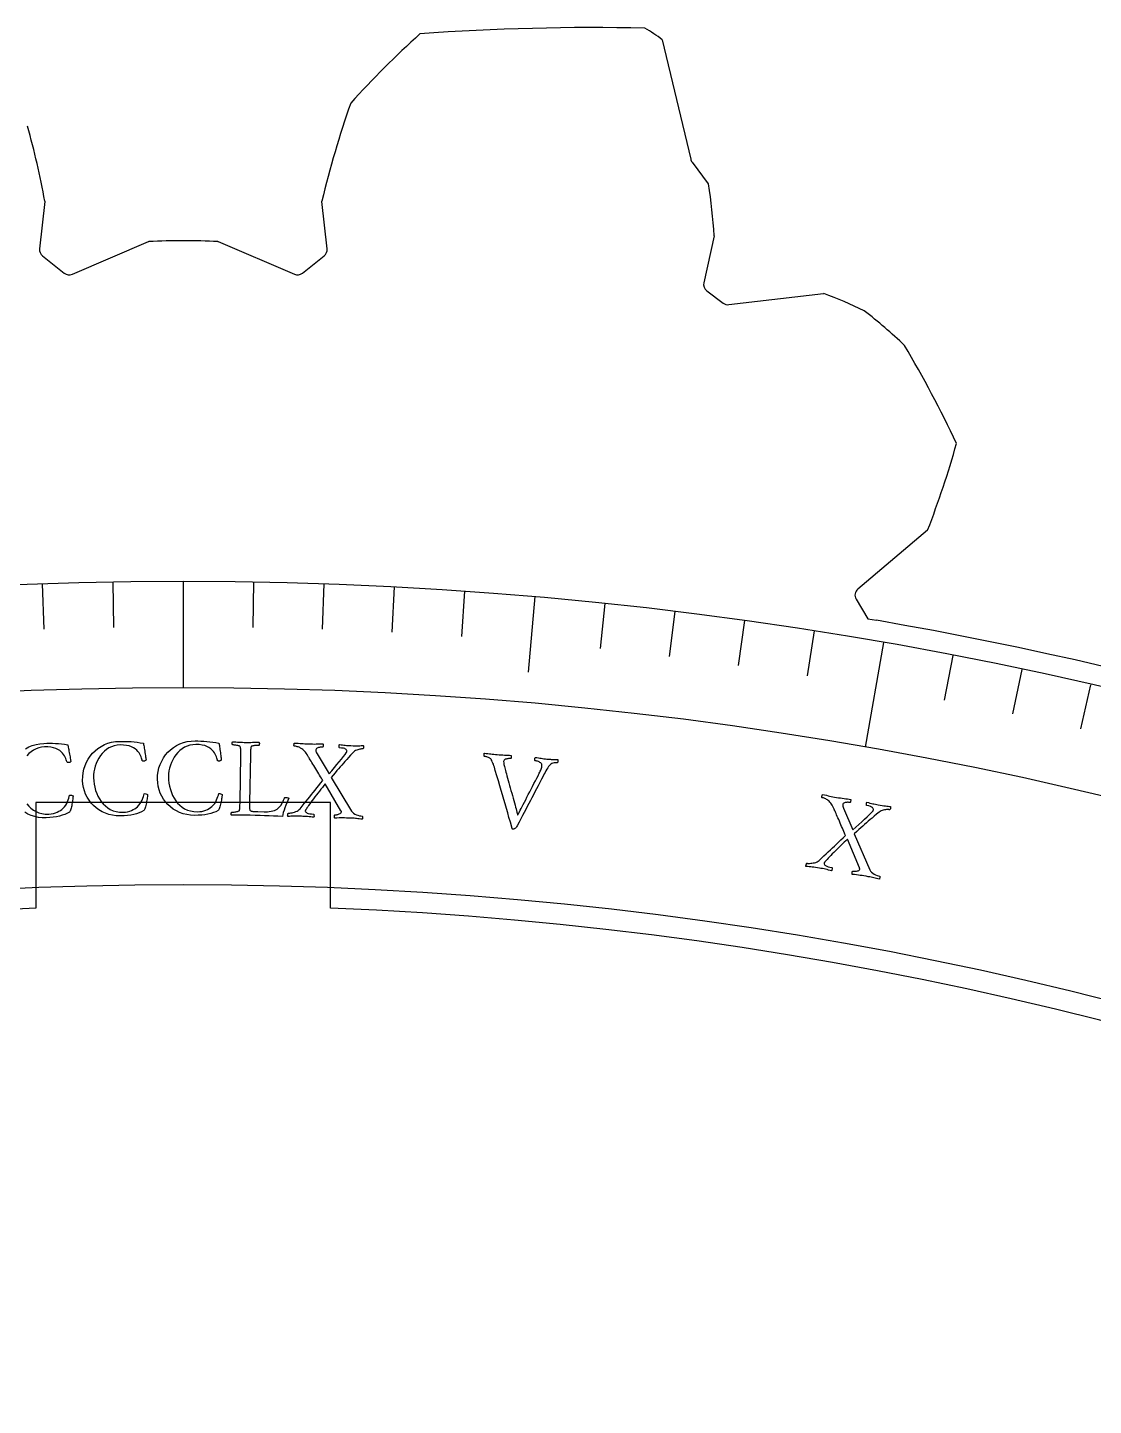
# Model space of a CAD drawing. Header units: millimetres. Extents: x -76 to 76, y -76 to 86.
# Drawn here: x -2.92 to 17.06, y 60.16 to 85.99 of the extents above; entities that cross this region are included whole.
import ezdxf

# ---------------------------------------------------------------- set-up
doc = ezdxf.new("R2010")
doc.units = ezdxf.units.MM
for name, color, linetype in [('CUT_INNER', 6, 'Continuous'), ('CUT_OUTER', 1, 'Continuous'), ('ENGRAVE', 7, 'Continuous'), ('ENGRAVE_FINE', 8, 'Continuous'), ('TEXT', 5, 'Continuous')]:
    doc.layers.add(name, color=color, linetype=linetype)

msp = doc.modelspace()

# ---------------------------------------------------------------- linework, layer by layer
at = {"layer": 'CUT_INNER'}
for points in [[(2.76, 71.464), (-2.76, 71.464), (-2.76, 69.4849)], [(2.76, 69.4849), (2.76, 71.464)]]:
    msp.add_lwpolyline(points, dxfattribs=at)
for centre, radius, start, end in [((0.0001, -0.0002), 69.5399, 92.274707, 357.539245), ((0.0006, 0.0002), 69.5394, 357.538874, 87.725814)]:
    msp.add_arc(centre, radius, start, end, dxfattribs=at)
at = {"layer": 'CUT_OUTER'}
for points in [[(8.98, 85.7651), (8.981, 85.7618), (9.5133, 83.5247)], [(9.5392, 83.4694), (9.8426, 83.0651), (9.8448, 83.0618)], [(-2.5911, 82.7374), (-2.5913, 82.7332), (-2.6897, 81.8467)], [(2.6988, 81.8467), (2.6004, 82.7337), (2.6001, 82.7374)], [(-2.0758, 81.3675), (-0.648, 81.9789), (-0.6444, 81.9802)], [(0.6536, 81.9802), (0.6571, 81.9789), (2.0849, 81.3675)], [(9.9527, 82.0891), (9.9521, 82.0851), (9.758, 81.21)], [(-2.6343, 81.713), (-2.2286, 81.3883)], [(2.2377, 81.3883), (2.6434, 81.713)], [(9.8145, 81.0575), (10.1216, 80.8271)], [(10.2292, 80.7981), (12.0041, 81.0072), (12.008, 81.0074)], [(13.9542, 76.5739), (13.9517, 76.5716), (12.6458, 75.4668)], [(12.614, 75.275), (12.8344, 74.9081), (12.9931, 74.8811)]]:
    msp.add_lwpolyline(points, dxfattribs=at)
for centre, radius, start, end in [((16.7476, 72.2669), 18.3483, 132.13332, 137.86786), ((7.681, 41.6024), 44.3899, 88.74201, 94.18903), ((6.7216, 82.7321), 3.7815, 53.32752, 59.23988), ((21.3715, 78.2186), 19.3075, 160.7764, 166.46489), ((-18.2811, 79.8573), 15.9521, 10.40142, 15.58568), ((9.6592, 83.5594), 0.15, 193.38472, 216.88601), ((0.8267, 81.5692), 9.1408, 3.26093, 9.39831), ((0.0046, 69.1956), 12.8011, 87.09393, 92.90607), ((-2.5406, 81.8301), 0.15, 173.66963, 231.33037), ((2.5497, 81.8301), 0.15, 308.66963, 6.33037), ((-2.1348, 81.5054), 0.15, 231.33037, 293.18123), ((2.144, 81.5054), 0.15, 246.81877, 308.66963), ((9.9045, 81.1775), 0.15, 167.49961, 233.11399), ((9.2968, 73.6381), 7.8522, 63.78939, 69.80108), ((10.2116, 80.947), 0.15, 233.11399, 276.71946), ((6.7605, 72.914), 9.8188, 46.48048, 52.30111), ((-5.5325, 68.7753), 22.1319, 25.19148, 30.57781), ((-1.7841, 82.7181), 16.8952, 338.67454, 344.47392), ((12.7426, 75.3523), 0.15, 130.22942, 210.98745), ((0.0015, 0.0052), 75.9946, 54.04621, 80.156711)]:
    msp.add_arc(centre, radius, start, end, dxfattribs=at)
at = {"layer": 'ENGRAVE'}
for points in [[(0, 75.6124), (0, 73.6227)], [(6.5901, 75.3247), (6.4662, 73.9089)], [(13.13, 74.4637), (12.7845, 72.5042)]]:
    msp.add_lwpolyline(points, dxfattribs=at)
for radius in [75.6124, 73.6227, 69.9276]:
    msp.add_circle((0, 0), radius, dxfattribs=at)
at = {"layer": 'ENGRAVE_FINE'}
for points in [[(-2.6388, 75.5663), (-2.6091, 74.7141)], [(-1.3196, 75.6009), (-1.3047, 74.7483)], [(1.3196, 75.6009), (1.3047, 74.7483)], [(2.6388, 75.5663), (2.6091, 74.7141)], [(3.9572, 75.5088), (3.9126, 74.6572)], [(5.2745, 75.4282), (5.215, 74.5776)], [(7.9036, 75.1982), (7.8145, 74.3501)], [(9.2148, 75.0488), (9.1109, 74.2024)], [(10.5232, 74.8765), (10.4045, 74.0321)], [(11.8284, 74.6815), (11.695, 73.8393)], [(14.4275, 74.2232), (14.2648, 73.3861)], [(15.7207, 73.9601), (15.5434, 73.126)], [(17.0091, 73.6745), (16.8173, 72.8436)]]:
    msp.add_lwpolyline(points, dxfattribs=at)
at = {"layer": 'TEXT'}
for points in [[(-1.1916, 72.6116), (-1.1393, 72.612), (-1.0857, 72.6112), (-1.0309, 72.6093), (-0.9749, 72.6064), (-0.9181, 72.6018), (-0.8609, 72.5951), (-0.8032, 72.5862), (-0.7451, 72.5751), (-0.7446, 72.5724), (-0.7431, 72.5642), (-0.7406, 72.5506), (-0.7372, 72.5316), (-0.7331, 72.5089), (-0.7289, 72.4844), (-0.7245, 72.458), (-0.72, 72.4297), (-0.7155, 72.4012), (-0.7111, 72.374), (-0.7069, 72.3482), (-0.7029, 72.3236), (-0.6994, 72.3022), (-0.6969, 72.2857), (-0.6953, 72.2741), (-0.6948, 72.2674), (-0.6948, 72.2631), (-0.6969, 72.2588), (-0.7011, 72.2545), (-0.7075, 72.2502), (-0.7151, 72.2464), (-0.723, 72.2437), (-0.7311, 72.242), (-0.7396, 72.2414), (-0.7468, 72.2417), (-0.7535, 72.2429), (-0.7597, 72.2448), (-0.7654, 72.2475), (-0.7684, 72.2608), (-0.7729, 72.2772), (-0.779, 72.2968), (-0.7865, 72.3196), (-0.7964, 72.3442), (-0.8096, 72.3693), (-0.826, 72.3949), (-0.8456, 72.4209), (-0.8693, 72.4462), (-0.8976, 72.4695), (-0.9306, 72.4906), (-0.9683, 72.5097), (-1.0115, 72.5254), (-1.0612, 72.5363), (-1.1173, 72.5425), (-1.1797, 72.5438), (-1.2364, 72.5396), (-1.2903, 72.5289), (-1.3414, 72.5117), (-1.3897, 72.488), (-1.4347, 72.4588), (-1.4763, 72.4252), (-1.5144, 72.387), (-1.5491, 72.3445), (-1.5799, 72.2985), (-1.6066, 72.2502), (-1.6291, 72.1996), (-1.6476, 72.1467), (-1.6618, 72.0926), (-1.6716, 72.0385), (-1.677, 71.9844), (-1.6779, 71.9302), (-1.6744, 71.8699), (-1.6669, 71.8103), (-1.6552, 71.7513), (-1.6394, 71.6929), (-1.6195, 71.6363), (-1.5954, 71.5826), (-1.5672, 71.5317), (-1.5349, 71.4837), (-1.4984, 71.4396), (-1.4578, 71.4003), (-1.4132, 71.3658), (-1.3644, 71.3362), (-1.3115, 71.3126), (-1.2544, 71.296), (-1.1931, 71.2865), (-1.1275, 71.284), (-1.0817, 71.2866), (-1.0396, 71.2928), (-1.001, 71.3027), (-0.9661, 71.3162), (-0.9343, 71.3321), (-0.9054, 71.3494), (-0.8792, 71.3679), (-0.8558, 71.3877), (-0.8276, 71.4165), (-0.8035, 71.4468), (-0.7837, 71.4786), (-0.7682, 71.512), (-0.7558, 71.5451), (-0.7455, 71.576), (-0.7373, 71.6048), (-0.7312, 71.6314), (-0.7135, 71.6321), (-0.6966, 71.6297), (-0.6805, 71.624), (-0.6651, 71.6151), (-0.6655, 71.6058), (-0.6668, 71.5927), (-0.669, 71.576), (-0.672, 71.5555), (-0.6757, 71.5327), (-0.6798, 71.5089), (-0.6843, 71.4842), (-0.6891, 71.4586), (-0.6943, 71.4333), (-0.6998, 71.4094), (-0.7055, 71.3869), (-0.7115, 71.3659), (-0.7176, 71.3475), (-0.7234, 71.3329), (-0.729, 71.3219), (-0.7343, 71.3147), (-0.7779, 71.2923), (-0.8243, 71.2728), (-0.8737, 71.2561), (-0.926, 71.2423), (-0.982, 71.2313), (-1.0425, 71.2232), (-1.1076, 71.2178), (-1.1771, 71.2152), (-1.2517, 71.2173), (-1.3232, 71.2262), (-1.3917, 71.2418), (-1.4572, 71.2642), (-1.5191, 71.2926), (-1.5767, 71.326), (-1.6302, 71.3645), (-1.6795, 71.4082), (-1.7241, 71.4561), (-1.7636, 71.5077), (-1.7979, 71.5628), (-1.827, 71.6214), (-1.8505, 71.683), (-1.8677, 71.7466), (-1.8789, 71.8125), (-1.8838, 71.8804), (-1.8824, 71.9527), (-1.8744, 72.0229), (-1.8598, 72.091), (-1.8385, 72.157), (-1.8113, 72.2202), (-1.7786, 72.2799), (-1.7406, 72.3362), (-1.6972, 72.389), (-1.6488, 72.4373), (-1.5958, 72.4803), (-1.5382, 72.5179), (-1.4759, 72.5501), (-1.4097, 72.576), (-1.3403, 72.595), (-1.2675, 72.6068), (-1.1916, 72.6116)], [(0.2263, 72.6211), (0.2786, 72.6204), (0.3321, 72.6185), (0.3868, 72.6156), (0.4428, 72.6116), (0.4995, 72.6059), (0.5566, 72.598), (0.6141, 72.588), (0.6719, 72.5758), (0.6724, 72.5731), (0.6737, 72.5649), (0.6759, 72.5513), (0.679, 72.5322), (0.6827, 72.5094), (0.6864, 72.4848), (0.6902, 72.4583), (0.6942, 72.43), (0.6982, 72.4014), (0.702, 72.3741), (0.7057, 72.3482), (0.7093, 72.3236), (0.7124, 72.3021), (0.7145, 72.2855), (0.7158, 72.2739), (0.7162, 72.2672), (0.7162, 72.2629), (0.714, 72.2587), (0.7097, 72.2545), (0.7032, 72.2503), (0.6955, 72.2466), (0.6876, 72.2441), (0.6794, 72.2425), (0.671, 72.2421), (0.6637, 72.2425), (0.6571, 72.2438), (0.6509, 72.2459), (0.6453, 72.2487), (0.6425, 72.262), (0.6383, 72.2785), (0.6327, 72.2982), (0.6256, 72.3211), (0.6161, 72.3459), (0.6034, 72.3713), (0.5876, 72.3972), (0.5684, 72.4236), (0.5453, 72.4494), (0.5175, 72.4732), (0.4849, 72.495), (0.4476, 72.5148), (0.4046, 72.5314), (0.3552, 72.5432), (0.2992, 72.5505), (0.2368, 72.553), (0.18, 72.5499), (0.1259, 72.5403), (0.0745, 72.5241), (0.0258, 72.5013), (-0.0198, 72.473), (-0.0621, 72.4402), (-0.1009, 72.4028), (-0.1363, 72.3609), (-0.168, 72.3155), (-0.1957, 72.2678), (-0.2192, 72.2176), (-0.2388, 72.1651), (-0.254, 72.1113), (-0.2649, 72.0574), (-0.2713, 72.0034), (-0.2733, 71.9492), (-0.271, 71.8889), (-0.2646, 71.8292), (-0.254, 71.77), (-0.2394, 71.7113), (-0.2206, 71.6543), (-0.1976, 71.6001), (-0.1704, 71.5487), (-0.139, 71.5001), (-0.1034, 71.4552), (-0.0636, 71.4151), (-0.0196, 71.3798), (0.0286, 71.3493), (0.081, 71.3246), (0.1378, 71.3069), (0.1989, 71.2962), (0.2644, 71.2925), (0.3103, 71.2941), (0.3525, 71.2995), (0.3913, 71.3086), (0.4264, 71.3214), (0.4585, 71.3368), (0.4878, 71.3535), (0.5143, 71.3715), (0.5381, 71.3908), (0.5669, 71.419), (0.5915, 71.4489), (0.6119, 71.4803), (0.6281, 71.5134), (0.6412, 71.5462), (0.6521, 71.5769), (0.6608, 71.6055), (0.6674, 71.6321), (0.6851, 71.6324), (0.702, 71.6296), (0.718, 71.6236), (0.7331, 71.6144), (0.7326, 71.6051), (0.7311, 71.5921), (0.7286, 71.5754), (0.7251, 71.555), (0.721, 71.5322), (0.7164, 71.5086), (0.7115, 71.484), (0.7061, 71.4584), (0.7004, 71.4332), (0.6945, 71.4094), (0.6883, 71.3871), (0.6819, 71.3662), (0.6755, 71.3479), (0.6694, 71.3334), (0.6636, 71.3225), (0.6581, 71.3154), (0.6142, 71.2939), (0.5673, 71.2753), (0.5177, 71.2596), (0.4651, 71.2468), (0.4089, 71.2369), (0.3482, 71.2299), (0.2831, 71.2258), (0.2135, 71.2246), (0.139, 71.2282), (0.0676, 71.2385), (-0.0005, 71.2554), (-0.0656, 71.2791), (-0.1269, 71.3086), (-0.1839, 71.3432), (-0.2366, 71.3828), (-0.2851, 71.4274), (-0.3287, 71.4762), (-0.3672, 71.5285), (-0.4004, 71.5842), (-0.4284, 71.6434), (-0.4506, 71.7054), (-0.4667, 71.7694), (-0.4765, 71.8354), (-0.4801, 71.9035), (-0.4773, 71.9757), (-0.4679, 72.0457), (-0.452, 72.1135), (-0.4294, 72.1791), (-0.4009, 72.2418), (-0.3671, 72.3009), (-0.328, 72.3564), (-0.2836, 72.4083), (-0.2343, 72.4557), (-0.1804, 72.4976), (-0.1221, 72.5341), (-0.0592, 72.5651), (0.0075, 72.5897), (0.0773, 72.6073), (0.1502, 72.6177), (0.2263, 72.6211)], [(1.2471, 71.467), (1.247, 71.4646), (1.247, 71.4617), (1.2469, 71.4582), (1.2468, 71.4542), (1.2466, 71.444), (1.2464, 71.4322), (1.2462, 71.419), (1.246, 71.4043), (1.2458, 71.3892), (1.246, 71.3748), (1.2464, 71.361), (1.2471, 71.3479), (1.2482, 71.3365), (1.2499, 71.3277), (1.2522, 71.3215), (1.255, 71.318), (1.2661, 71.3111), (1.2784, 71.3057), (1.2919, 71.3016), (1.3066, 71.299), (1.324, 71.2973), (1.3459, 71.2959), (1.3721, 71.2948), (1.4028, 71.294), (1.5191, 71.2916), (1.5495, 71.2919), (1.5813, 71.2938), (1.6147, 71.2973), (1.6495, 71.3026), (1.6834, 71.3097), (1.7137, 71.3189), (1.7405, 71.3301), (1.7638, 71.3434), (1.7829, 71.3581), (1.8014, 71.3754), (1.8193, 71.3954), (1.8367, 71.4181), (1.8533, 71.4443), (1.8692, 71.4747), (1.8842, 71.5094), (1.8984, 71.5483), (1.902, 71.5538), (1.9082, 71.5577), (1.9171, 71.5598), (1.9285, 71.5603), (1.946, 71.559), (1.9603, 71.5562), (1.9713, 71.552), (1.9791, 71.5462), (1.9627, 71.5034), (1.9457, 71.4594), (1.9279, 71.414), (1.9095, 71.3673), (1.8924, 71.3217), (1.8783, 71.2794), (1.8675, 71.2404), (1.8597, 71.2049), (1.7764, 71.2073), (1.6934, 71.2101), (1.6106, 71.2134), (1.5281, 71.217), (1.4431, 71.2207), (1.3527, 71.2238), (1.2571, 71.2263), (1.1562, 71.2283), (1.1212, 71.2287), (1.088, 71.2286), (1.0567, 71.2281), (1.0272, 71.2271), (0.9984, 71.2261), (0.9691, 71.2255), (0.9392, 71.2253), (0.9088, 71.2255), (0.9053, 71.2306), (0.9029, 71.2373), (0.9018, 71.2455), (0.9018, 71.2554), (0.9028, 71.2652), (0.9044, 71.2734), (0.9067, 71.28), (0.9096, 71.285), (0.9173, 71.2851), (0.9276, 71.2856), (0.9406, 71.2864), (0.9562, 71.2876), (0.9729, 71.2893), (0.9893, 71.2917), (1.0053, 71.2947), (1.0209, 71.2984), (1.0345, 71.3026), (1.0445, 71.3071), (1.051, 71.3119), (1.0539, 71.317), (1.0579, 71.3307), (1.061, 71.3462), (1.0632, 71.3635), (1.0644, 71.3828), (1.0652, 71.4034), (1.0659, 71.4248), (1.0664, 71.4469), (1.0668, 71.4699), (1.08, 72.3562), (1.0803, 72.3792), (1.0804, 72.4016), (1.0804, 72.4233), (1.0803, 72.4444), (1.0796, 72.4641), (1.0779, 72.4819), (1.0752, 72.4977), (1.0716, 72.5115), (1.0688, 72.5175), (1.0623, 72.5228), (1.0522, 72.5273), (1.0385, 72.5311), (1.0227, 72.5343), (1.0066, 72.5371), (0.99, 72.5395), (0.973, 72.5416), (0.9571, 72.5432), (0.944, 72.5443), (0.9335, 72.5451), (0.9257, 72.5454), (0.9228, 72.5505), (0.9207, 72.5571), (0.9193, 72.5654), (0.9185, 72.5752), (0.9187, 72.5851), (0.9201, 72.5933), (0.9227, 72.5999), (0.9264, 72.6049), (0.9586, 72.6033), (0.9905, 72.6016), (1.0221, 72.5998), (1.0535, 72.5978), (1.0845, 72.596), (1.1154, 72.5945), (1.1459, 72.5934), (1.1762, 72.5928), (1.2072, 72.5925), (1.2379, 72.5925), (1.2681, 72.593), (1.298, 72.5939), (1.3279, 72.5949), (1.3586, 72.5957), (1.3899, 72.5964), (1.4219, 72.5969), (1.4255, 72.5917), (1.4279, 72.5851), (1.429, 72.5768), (1.4289, 72.567), (1.4278, 72.5572), (1.4261, 72.549), (1.4237, 72.5424), (1.4208, 72.5374), (1.4129, 72.5373), (1.4024, 72.5369), (1.3892, 72.5362), (1.3733, 72.5351), (1.3564, 72.5336), (1.3399, 72.5317), (1.324, 72.5294), (1.3086, 72.5267), (1.2951, 72.5234), (1.2848, 72.5192), (1.2777, 72.5141), (1.2738, 72.5082), (1.2707, 72.4968), (1.2683, 72.4839), (1.2665, 72.4693), (1.2653, 72.4531), (1.2646, 72.4357), (1.2639, 72.4175), (1.2634, 72.3985), (1.263, 72.3787), (1.2629, 72.3755), (1.2628, 72.3723), (1.2628, 72.3692), (1.2627, 72.366), (1.2627, 72.3628), (1.2626, 72.3596), (1.2626, 72.3564), (1.2625, 72.3532)], [(2.3521, 72.5642), (2.39, 72.5631), (2.4264, 72.5625), (2.4612, 72.5624), (2.4943, 72.5626), (2.5265, 72.563), (2.5585, 72.5633), (2.5901, 72.5635), (2.6215, 72.5635), (2.6232, 72.5581), (2.6243, 72.5506), (2.6248, 72.541), (2.6246, 72.5293), (2.6237, 72.5182), (2.6218, 72.5103), (2.6189, 72.5056), (2.6151, 72.5041), (2.6066, 72.5041), (2.5962, 72.5035), (2.5839, 72.5023), (2.5697, 72.5004), (2.5548, 72.4978), (2.5404, 72.494), (2.5265, 72.4892), (2.5131, 72.4833), (2.5016, 72.4759), (2.4932, 72.4667), (2.4879, 72.4556), (2.4859, 72.4427), (2.4871, 72.4301), (2.4914, 72.4154), (2.4989, 72.3988), (2.5095, 72.3803), (2.7382, 72.0019), (2.787, 72.0618), (2.8348, 72.1199), (2.8815, 72.1761), (2.9272, 72.2305), (2.9692, 72.2811), (3.0052, 72.3257), (3.035, 72.3645), (3.0587, 72.3974), (3.0619, 72.4026), (3.0643, 72.4078), (3.0661, 72.4131), (3.0672, 72.4183), (3.0678, 72.4231), (3.0683, 72.4268), (3.0686, 72.4294), (3.0688, 72.431), (3.0675, 72.4388), (3.063, 72.4472), (3.0553, 72.4563), (3.0444, 72.4661), (3.028, 72.4752), (3.0036, 72.4822), (2.9714, 72.4871), (2.9312, 72.4899), (2.9284, 72.4925), (2.9264, 72.4978), (2.9252, 72.5059), (2.9248, 72.5168), (2.925, 72.5281), (2.9259, 72.5377), (2.9273, 72.5456), (2.9294, 72.5517), (2.9597, 72.5484), (2.9882, 72.5453), (3.0149, 72.5424), (3.04, 72.5397), (3.0647, 72.5372), (3.0907, 72.5351), (3.1179, 72.5334), (3.1464, 72.532), (3.1857, 72.5305), (3.2217, 72.5297), (3.2546, 72.5296), (3.2843, 72.5301), (3.3112, 72.5309), (3.3356, 72.5315), (3.3576, 72.5319), (3.3771, 72.5322), (3.3788, 72.5271), (3.3801, 72.5204), (3.3808, 72.5121), (3.3811, 72.5022), (3.3805, 72.4923), (3.3784, 72.4837), (3.3749, 72.4766), (3.37, 72.4708), (3.3641, 72.4708), (3.3551, 72.4702), (3.343, 72.4691), (3.3278, 72.4675), (3.3106, 72.4648), (3.2925, 72.4606), (3.2735, 72.4548), (3.2536, 72.4474), (3.2338, 72.4381), (3.2147, 72.4266), (3.1966, 72.4127), (3.1792, 72.3965), (3.1388, 72.352), (3.101, 72.3105), (3.066, 72.2721), (3.0337, 72.2368), (3.003, 72.2028), (2.9727, 72.1686), (2.9428, 72.1341), (2.9133, 72.0992), (2.8828, 72.0626), (2.8497, 72.0225), (2.8142, 71.9791), (2.7761, 71.9323), (3.1588, 71.3038), (3.1747, 71.2823), (3.1946, 71.2639), (3.2187, 71.2484), (3.2469, 71.236), (3.2765, 71.2263), (3.3049, 71.219), (3.332, 71.2141), (3.358, 71.2117), (3.3605, 71.2064), (3.3619, 71.1993), (3.3624, 71.1903), (3.3618, 71.1796), (3.3607, 71.1691), (3.3596, 71.1611), (3.3585, 71.1554), (3.3573, 71.1521), (3.3278, 71.1556), (3.3005, 71.1588), (3.2752, 71.1618), (3.2521, 71.1645), (3.2288, 71.1669), (3.2031, 71.1691), (3.175, 71.171), (3.1445, 71.1725), (3.1026, 71.1741), (3.0634, 71.1752), (3.027, 71.1758), (2.9934, 71.1758), (2.9597, 71.1756), (2.9233, 71.1753), (2.8841, 71.175), (2.8421, 71.1746), (2.8386, 71.18), (2.8362, 71.1876), (2.835, 71.1972), (2.835, 71.2089), (2.836, 71.22), (2.8379, 71.2279), (2.8407, 71.2326), (2.8444, 71.2341), (2.8518, 71.2342), (2.8612, 71.235), (2.8725, 71.2365), (2.8859, 71.2388), (2.9001, 71.2419), (2.914, 71.2459), (2.9275, 71.2508), (2.9407, 71.2567), (2.9521, 71.2635), (2.9603, 71.2711), (2.9654, 71.2795), (2.9674, 71.2886), (2.9673, 71.2909), (2.9668, 71.2937), (2.966, 71.2968), (2.9647, 71.3004), (2.9632, 71.304), (2.9616, 71.3072), (2.9597, 71.31), (2.9578, 71.3124), (2.6606, 71.8133), (2.6355, 71.7825), (2.6095, 71.7501), (2.5825, 71.7159), (2.5545, 71.68), (2.5262, 71.6434), (2.4984, 71.6073), (2.4711, 71.5715), (2.4441, 71.536), (2.4184, 71.5018), (2.3946, 71.4697), (2.3728, 71.4395), (2.3529, 71.4115), (2.3355, 71.3865), (2.3212, 71.3657), (2.3099, 71.3491), (2.3017, 71.3366), (2.3004, 71.3342), (2.2989, 71.3314), (2.2971, 71.328), (2.2949, 71.3241), (2.293, 71.3197), (2.2915, 71.3151), (2.2905, 71.3102), (2.2901, 71.3051), (2.292, 71.2956), (2.2985, 71.2865), (2.3095, 71.2775), (2.3249, 71.2689), (2.3458, 71.2612), (2.3732, 71.2553), (2.4069, 71.2512), (2.447, 71.2488), (2.4497, 71.2435), (2.4516, 71.2364), (2.4528, 71.2275), (2.4533, 71.2167), (2.4532, 71.2062), (2.4524, 71.1981), (2.4511, 71.1925), (2.4492, 71.1892), (2.4206, 71.1922), (2.3918, 71.1951), (2.3627, 71.1979), (2.3333, 71.2005), (2.3039, 71.2029), (2.2747, 71.2048), (2.2458, 71.2063), (2.2172, 71.2074), (2.1785, 71.2084), (2.1427, 71.2089), (2.1098, 71.2089), (2.0797, 71.2084), (2.0509, 71.2076), (2.0215, 71.2066), (1.9916, 71.2055), (1.9612, 71.2043), (1.9597, 71.2104), (1.9592, 71.2179), (1.9596, 71.2269), (1.961, 71.2373), (1.9628, 71.2473), (1.9644, 71.255), (1.9659, 71.2605), (1.9671, 71.2637), (1.9735, 71.264), (1.9843, 71.2651), (1.9995, 71.267), (2.0191, 71.2697), (2.0413, 71.2736), (2.0643, 71.279), (2.0882, 71.286), (2.113, 71.2946), (2.1368, 71.305), (2.1578, 71.3174), (2.1762, 71.332), (2.1919, 71.3486), (2.2317, 71.3973), (2.2696, 71.444), (2.3057, 71.4885), (2.3399, 71.531), (2.373, 71.5725), (2.4061, 71.6142), (2.4391, 71.6559), (2.472, 71.6978), (2.5057, 71.7405), (2.5409, 71.785), (2.5777, 71.831), (2.616, 71.8788), (2.6042, 71.8995), (2.5906, 71.9225), (2.5754, 71.9478), (2.5586, 71.9755), (2.5408, 72.0046), (2.5227, 72.0344), (2.5044, 72.0649), (2.4858, 72.0961), (2.4673, 72.127), (2.4493, 72.1569), (2.4318, 72.1857), (2.4147, 72.2133), (2.3987, 72.2393), (2.3842, 72.2627), (2.3712, 72.2838), (2.3597, 72.3024), (2.3503, 72.3175), (2.3436, 72.3284), (2.3396, 72.3349), (2.3383, 72.3371), (2.3222, 72.3638), (2.3063, 72.3875), (2.2908, 72.4084), (2.2756, 72.4263), (2.2597, 72.4423), (2.2424, 72.4576), (2.2235, 72.4721), (2.2032, 72.4859), (2.1889, 72.4943), (2.1737, 72.5014), (2.1576, 72.5074), (2.1404, 72.5123), (2.1238, 72.516), (2.1091, 72.5188), (2.0964, 72.5205), (2.0858, 72.5213), (2.0821, 72.523), (2.0795, 72.5278), (2.0781, 72.5359), (2.0779, 72.547), (2.0788, 72.5587), (2.0807, 72.5682), (2.0836, 72.5756), (2.0875, 72.5808), (2.1248, 72.5786), (2.1593, 72.5763), (2.1909, 72.5739), (2.2198, 72.5715), (2.2486, 72.5693), (2.2803, 72.5673), (2.3148, 72.5656), (2.3521, 72.5642)], [(5.8887, 72.3631), (5.9228, 72.3605), (5.9564, 72.3583), (5.9895, 72.3566), (6.0221, 72.3553), (6.0543, 72.3541), (6.0862, 72.3529), (6.1178, 72.3515), (6.1492, 72.3499), (6.1506, 72.3446), (6.1511, 72.3373), (6.1508, 72.328), (6.1496, 72.3168), (6.1478, 72.3061), (6.1456, 72.2983), (6.143, 72.2932), (6.1399, 72.291), (6.1342, 72.2912), (6.1256, 72.2909), (6.1141, 72.2902), (6.0997, 72.2891), (6.0841, 72.2872), (6.0688, 72.2842), (6.0538, 72.2801), (6.0392, 72.275), (6.0263, 72.2681), (6.0168, 72.259), (6.0106, 72.2476), (6.0077, 72.2339), (6.0083, 72.2122), (6.013, 72.1812), (6.0217, 72.1407), (6.0345, 72.0908), (6.0417, 72.0648), (6.05, 72.0349), (6.0595, 72.001), (6.0701, 71.9631), (6.0815, 71.9222), (6.0934, 71.8792), (6.1057, 71.8343), (6.1185, 71.7872), (6.1317, 71.7392), (6.1449, 71.6911), (6.1583, 71.643), (6.1717, 71.595), (6.1849, 71.5478), (6.1974, 71.5026), (6.2093, 71.4593), (6.2205, 71.4179), (6.2309, 71.3793), (6.2402, 71.3444), (6.2486, 71.3132), (6.2559, 71.2857), (6.2619, 71.263), (6.2665, 71.2461), (6.2696, 71.2351), (6.2712, 71.23), (6.2752, 71.2369), (6.282, 71.2496), (6.2917, 71.268), (6.3044, 71.2921), (6.3194, 71.321), (6.3362, 71.3536), (6.3549, 71.3899), (6.3753, 71.4299), (6.3973, 71.4728), (6.4204, 71.5179), (6.4446, 71.5651), (6.47, 71.6145), (6.4961, 71.6652), (6.5224, 71.7162), (6.5488, 71.7676), (6.5755, 71.8194), (6.6019, 71.8706), (6.6275, 71.9203), (6.6524, 71.9684), (6.6764, 72.015), (6.6853, 72.0326), (6.6937, 72.0508), (6.7017, 72.0695), (6.7091, 72.0888), (6.7156, 72.1077), (6.7206, 72.1251), (6.7241, 72.1411), (6.7262, 72.1556), (6.7258, 72.1716), (6.7217, 72.1859), (6.7137, 72.1983), (6.702, 72.209), (6.688, 72.2182), (6.6733, 72.2261), (6.658, 72.2327), (6.642, 72.2381), (6.6269, 72.2423), (6.6143, 72.2454), (6.6041, 72.2475), (6.5965, 72.2486), (6.593, 72.2524), (6.5909, 72.2585), (6.59, 72.267), (6.5905, 72.278), (6.592, 72.2891), (6.5945, 72.2982), (6.5978, 72.3051), (6.6021, 72.31), (6.6305, 72.3063), (6.6582, 72.3025), (6.685, 72.2986), (6.711, 72.2947), (6.737, 72.2908), (6.7639, 72.2873), (6.7916, 72.2841), (6.8201, 72.2812), (6.8435, 72.2791), (6.8643, 72.2773), (6.8827, 72.2759), (6.8985, 72.2749), (6.9129, 72.2741), (6.9273, 72.2735), (6.9415, 72.273), (6.9556, 72.2726), (6.9705, 72.2722), (6.9869, 72.2717), (7.005, 72.271), (7.0246, 72.2702), (7.0259, 72.2647), (7.0261, 72.2572), (7.0253, 72.2477), (7.0235, 72.2361), (7.0212, 72.2252), (7.019, 72.2174), (7.0168, 72.2128), (7.0146, 72.2114), (7.006, 72.2115), (6.9932, 72.2108), (6.9761, 72.2091), (6.9546, 72.2065), (6.9321, 72.202), (6.9116, 72.1946), (6.8931, 72.1844), (6.8767, 72.1713), (6.8651, 72.159), (6.8514, 72.1414), (6.8358, 72.1185), (6.8183, 72.0903), (6.8002, 72.0598), (6.7832, 72.0299), (6.7671, 72.0005), (6.7521, 71.9717), (6.7174, 71.9049), (6.6842, 71.8409), (6.6525, 71.7796), (6.6223, 71.7212), (6.5931, 71.6646), (6.5643, 71.6091), (6.5359, 71.5546), (6.5079, 71.5012), (6.4798, 71.4477), (6.4513, 71.3932), (6.4224, 71.3376), (6.393, 71.281), (6.3624, 71.2224), (6.33, 71.1608), (6.2958, 71.096), (6.2598, 71.0283), (6.2496, 71.0105), (6.2392, 70.9959), (6.2287, 70.9846), (6.2181, 70.9765), (6.2075, 70.9709), (6.1969, 70.9671), (6.1863, 70.9652), (6.1758, 70.9652), (6.1728, 70.9663), (6.1703, 70.9692), (6.1681, 70.9737), (6.1664, 70.9799), (6.1649, 70.9865), (6.1633, 70.9922), (6.1615, 70.9969), (6.1598, 71.0007), (6.1334, 71.0943), (6.1079, 71.1847), (6.0832, 71.2719), (6.0594, 71.356), (6.0359, 71.4389), (6.0121, 71.5224), (5.988, 71.6066), (5.9636, 71.6915), (5.9383, 71.7789), (5.9112, 71.8707), (5.8823, 71.9669), (5.8517, 72.0675), (5.8425, 72.0984), (5.8332, 72.1277), (5.8239, 72.1553), (5.8146, 72.1814), (5.805, 72.2062), (5.7946, 72.2299), (5.7834, 72.2527), (5.7714, 72.2744), (5.7656, 72.283), (5.7576, 72.291), (5.7474, 72.2983), (5.735, 72.3051), (5.7215, 72.3111), (5.7081, 72.3163), (5.6947, 72.3206), (5.6815, 72.3242), (5.6691, 72.3271), (5.6584, 72.3292), (5.6494, 72.3307), (5.6421, 72.3316), (5.6413, 72.3334), (5.641, 72.3388), (5.6413, 72.3478), (5.6422, 72.3603), (5.6433, 72.373), (5.6444, 72.3823), (5.6456, 72.3883), (5.6467, 72.3909), (5.6816, 72.387), (5.7134, 72.3833), (5.7421, 72.3796), (5.7676, 72.376), (5.7932, 72.3726), (5.8219, 72.3693), (5.8538, 72.3661), (5.8887, 72.3631)], [(12.2464, 71.562), (12.2839, 71.5558), (12.3198, 71.5502), (12.3542, 71.5453), (12.3871, 71.541), (12.4191, 71.537), (12.4507, 71.5329), (12.4821, 71.5287), (12.5132, 71.5244), (12.5142, 71.5189), (12.5142, 71.5113), (12.5134, 71.5018), (12.5116, 71.4902), (12.5092, 71.4793), (12.5062, 71.4717), (12.5027, 71.4675), (12.4987, 71.4666), (12.4903, 71.4677), (12.48, 71.4685), (12.4676, 71.469), (12.4533, 71.4691), (12.4382, 71.4685), (12.4234, 71.4668), (12.409, 71.4639), (12.3949, 71.4598), (12.3824, 71.4541), (12.3729, 71.4461), (12.3662, 71.4359), (12.3624, 71.4234), (12.3618, 71.4107), (12.3641, 71.3956), (12.3693, 71.3781), (12.3773, 71.3583), (12.552, 70.9522), (12.6086, 71.0049), (12.6639, 71.0559), (12.7179, 71.1052), (12.7705, 71.1529), (12.8191, 71.1972), (12.8608, 71.2365), (12.8957, 71.2709), (12.9237, 71.3002), (12.9275, 71.3049), (12.9306, 71.3098), (12.9331, 71.3147), (12.9349, 71.3198), (12.9362, 71.3244), (12.9372, 71.328), (12.9378, 71.3306), (12.9382, 71.3321), (12.938, 71.34), (12.9347, 71.349), (12.9283, 71.359), (12.9189, 71.3702), (12.9038, 71.3814), (12.8806, 71.3917), (12.8494, 71.401), (12.81, 71.4093), (12.8076, 71.4122), (12.8063, 71.4178), (12.8062, 71.4259), (12.8072, 71.4368), (12.8091, 71.448), (12.8112, 71.4574), (12.8137, 71.4649), (12.8166, 71.4707), (12.8461, 71.4633), (12.874, 71.4563), (12.9001, 71.4498), (12.9245, 71.4437), (12.9487, 71.4379), (12.9741, 71.4323), (13.0009, 71.4268), (13.0288, 71.4215), (13.0676, 71.4147), (13.1032, 71.409), (13.1358, 71.4044), (13.1652, 71.4008), (13.1919, 71.3979), (13.2162, 71.3952), (13.2381, 71.3926), (13.2575, 71.3902), (13.2585, 71.3849), (13.2588, 71.3781), (13.2584, 71.3698), (13.2573, 71.36), (13.2553, 71.3502), (13.2521, 71.3421), (13.2477, 71.3355), (13.242, 71.3304), (13.2362, 71.3312), (13.2272, 71.3318), (13.2151, 71.3324), (13.1998, 71.3328), (13.1823, 71.3326), (13.1638, 71.3308), (13.1442, 71.3277), (13.1235, 71.3231), (13.1026, 71.3167), (13.0822, 71.3078), (13.0623, 71.2965), (13.0429, 71.2828), (12.9967, 71.2443), (12.9537, 71.2084), (12.9137, 71.1751), (12.8769, 71.1445), (12.8418, 71.1151), (12.8071, 71.0853), (12.7728, 71.0552), (12.7388, 71.0247), (12.7036, 70.9925), (12.6654, 70.9574), (12.6242, 70.9193), (12.5801, 70.8781), (12.8733, 70.2032), (12.8861, 70.1798), (12.9034, 70.1588), (12.9251, 70.1402), (12.9513, 70.124), (12.9793, 70.1103), (13.0064, 70.0992), (13.0327, 70.0907), (13.0581, 70.0847), (13.0598, 70.0791), (13.0603, 70.0719), (13.0595, 70.063), (13.0574, 70.0524), (13.0549, 70.0422), (13.0527, 70.0344), (13.0508, 70.0289), (13.0493, 70.0258), (13.0205, 70.0333), (12.9939, 70.0402), (12.9693, 70.0466), (12.9467, 70.0524), (12.924, 70.058), (12.8988, 70.0637), (12.8712, 70.0694), (12.8412, 70.0751), (12.7999, 70.0824), (12.7613, 70.0889), (12.7253, 70.0944), (12.692, 70.099), (12.6586, 70.1034), (12.6225, 70.1081), (12.5836, 70.1131), (12.5419, 70.1185), (12.5392, 70.1244), (12.5379, 70.1321), (12.538, 70.1418), (12.5396, 70.1534), (12.5421, 70.1643), (12.545, 70.1719), (12.5485, 70.1761), (12.5524, 70.1771), (12.5597, 70.1762), (12.5691, 70.1757), (12.5806, 70.1757), (12.5941, 70.1761), (12.6086, 70.1772), (12.6229, 70.1793), (12.637, 70.1823), (12.6508, 70.1864), (12.663, 70.1915), (12.6722, 70.1979), (12.6784, 70.2055), (12.6816, 70.2143), (12.6819, 70.2166), (12.6818, 70.2194), (12.6813, 70.2227), (12.6806, 70.2264), (12.6796, 70.2301), (12.6784, 70.2335), (12.677, 70.2365), (12.6754, 70.2392), (12.4494, 70.776), (12.4204, 70.749), (12.3901, 70.7203), (12.3587, 70.6902), (12.3261, 70.6584), (12.2931, 70.6261), (12.2606, 70.5941), (12.2286, 70.5623), (12.1971, 70.5309), (12.1669, 70.5005), (12.139, 70.4719), (12.1133, 70.4451), (12.0897, 70.42), (12.0691, 70.3977), (12.052, 70.379), (12.0386, 70.3641), (12.0288, 70.3528), (12.0272, 70.3506), (12.0253, 70.348), (12.023, 70.3449), (12.0203, 70.3413), (12.0178, 70.3373), (12.0157, 70.3329), (12.0141, 70.3282), (12.013, 70.3232), (12.0136, 70.3136), (12.0187, 70.3036), (12.0284, 70.2932), (12.0425, 70.2825), (12.0622, 70.2721), (12.0884, 70.2625), (12.1213, 70.2538), (12.1607, 70.246), (12.1626, 70.2404), (12.1636, 70.2331), (12.1636, 70.2241), (12.1626, 70.2133), (12.161, 70.2029), (12.1591, 70.195), (12.1571, 70.1896), (12.1547, 70.1866), (12.1268, 70.1935), (12.0987, 70.2004), (12.0702, 70.2071), (12.0414, 70.2137), (12.0126, 70.22), (11.984, 70.2259), (11.9556, 70.2314), (11.9274, 70.2364), (11.8892, 70.2427), (11.8538, 70.2481), (11.8211, 70.2525), (11.7913, 70.2561), (11.7627, 70.2593), (11.7334, 70.2623), (11.7037, 70.2653), (11.6734, 70.2683), (11.6727, 70.2745), (11.6732, 70.282), (11.6749, 70.2909), (11.6777, 70.301), (11.6809, 70.3106), (11.6835, 70.318), (11.6856, 70.3233), (11.6873, 70.3263), (11.6937, 70.3257), (11.7046, 70.3253), (11.7199, 70.3251), (11.7396, 70.3251), (11.7622, 70.3259), (11.7857, 70.3282), (11.8104, 70.3319), (11.836, 70.337), (11.861, 70.344), (11.8836, 70.3535), (11.9038, 70.3654), (11.9216, 70.3797), (11.9677, 70.4225), (12.0116, 70.4635), (12.0535, 70.5028), (12.0931, 70.5402), (12.1317, 70.5768), (12.1701, 70.6135), (12.2085, 70.6503), (12.2468, 70.6873), (12.286, 70.7251), (12.327, 70.7643), (12.3697, 70.8049), (12.4142, 70.8469), (12.4053, 70.8691), (12.395, 70.8937), (12.3835, 70.9209), (12.3705, 70.9506), (12.3569, 70.9819), (12.343, 71.0139), (12.329, 71.0466), (12.3149, 71.08), (12.3008, 71.1132), (12.287, 71.1452), (12.2736, 71.1761), (12.2605, 71.2059), (12.2482, 71.2337), (12.237, 71.259), (12.227, 71.2816), (12.2182, 71.3016), (12.211, 71.3179), (12.2058, 71.3296), (12.2027, 71.3366), (12.2017, 71.3389), (12.1894, 71.3676), (12.1769, 71.3933), (12.1644, 71.416), (12.1518, 71.4358), (12.1383, 71.4539), (12.1232, 71.4714), (12.1065, 71.4884), (12.0882, 71.5048), (12.0753, 71.515), (12.0612, 71.5242), (12.046, 71.5323), (12.0296, 71.5395), (12.0137, 71.5455), (11.9995, 71.5502), (11.9872, 71.5537), (11.9767, 71.5559), (11.9733, 71.5581), (11.9714, 71.5632), (11.9711, 71.5714), (11.9725, 71.5825), (11.9749, 71.5939), (11.9781, 71.6031), (11.982, 71.61), (11.9866, 71.6146), (12.0232, 71.6073), (12.0571, 71.6003), (12.0881, 71.5937), (12.1163, 71.5874), (12.1446, 71.5812), (12.1757, 71.5749), (12.2096, 71.5685), (12.2464, 71.562)]]:
    msp.add_lwpolyline(points, close=True, dxfattribs=at)
for points in [[(-2.9537, 72.474), (-2.8921, 72.5074), (-2.8264, 72.5347), (-2.7573, 72.555), (-2.6848, 72.5683), (-2.609, 72.5745), (-2.609, 72.5745), (-2.5567, 72.5759), (-2.5031, 72.5761), (-2.4483, 72.5754), (-2.3923, 72.5735), (-2.3354, 72.57), (-2.278, 72.5644), (-2.2202, 72.5566), (-2.1619, 72.5467), (-2.1614, 72.544), (-2.1597, 72.5359), (-2.1569, 72.5223), (-2.1531, 72.5034), (-2.1486, 72.4808), (-2.1439, 72.4563), (-2.139, 72.43), (-2.1339, 72.4019), (-2.1289, 72.3734), (-2.124, 72.3463), (-2.1193, 72.3206), (-2.1147, 72.2961), (-2.1108, 72.2748), (-2.108, 72.2583), (-2.1062, 72.2467), (-2.1056, 72.24), (-2.1054, 72.2358), (-2.1075, 72.2315), (-2.1116, 72.2271), (-2.1179, 72.2227), (-2.1255, 72.2187), (-2.1333, 72.2158), (-2.1414, 72.214), (-2.1498, 72.2132), (-2.1571, 72.2134), (-2.1638, 72.2144), (-2.17, 72.2162), (-2.1757, 72.2188), (-2.179, 72.232), (-2.1839, 72.2483), (-2.1903, 72.2678), (-2.1983, 72.2904), (-2.2087, 72.3148), (-2.2223, 72.3397), (-2.2392, 72.3649), (-2.2594, 72.3906), (-2.2835, 72.4154), (-2.3122, 72.4381), (-2.3456, 72.4587), (-2.3837, 72.477), (-2.4273, 72.4919), (-2.4771, 72.5018), (-2.5333, 72.5068), (-2.5958, 72.507), (-2.6524, 72.5016), (-2.7061, 72.4899), (-2.7568, 72.4717), (-2.8046, 72.4471), (-2.8491, 72.417), (-2.89, 72.3825), (-2.9274, 72.3437)], [(-2.9302, 71.4401), (-2.8929, 71.3967), (-2.8515, 71.3582), (-2.8062, 71.3247), (-2.7569, 71.296), (-2.7035, 71.2734), (-2.6461, 71.2579), (-2.5846, 71.2496), (-2.519, 71.2484), (-2.4733, 71.2519), (-2.4312, 71.2589), (-2.3929, 71.2695), (-2.3582, 71.2837), (-2.3268, 71.3003), (-2.2982, 71.3181), (-2.2724, 71.3371), (-2.2494, 71.3574), (-2.2217, 71.3867), (-2.1983, 71.4175), (-2.1791, 71.4497), (-2.1642, 71.4834), (-2.1525, 71.5167), (-2.1428, 71.5478), (-2.1351, 71.5768), (-2.1295, 71.6035), (-2.1119, 71.6046), (-2.095, 71.6024), (-2.0787, 71.597), (-2.0632, 71.5884), (-2.0634, 71.5791), (-2.0644, 71.5661), (-2.0662, 71.5493), (-2.0689, 71.5287), (-2.0722, 71.5058), (-2.0758, 71.482), (-2.0798, 71.4572), (-2.0841, 71.4315), (-2.0888, 71.4061), (-2.0938, 71.3821), (-2.0991, 71.3595), (-2.1047, 71.3384), (-2.1104, 71.3199), (-2.1159, 71.3051), (-2.1213, 71.2941), (-2.1265, 71.2867), (-2.1696, 71.2635), (-2.2156, 71.2431), (-2.2647, 71.2255), (-2.3167, 71.2106), (-2.3725, 71.1986), (-2.4328, 71.1892), (-2.4978, 71.1826), (-2.5673, 71.1787), (-2.6418, 71.1793), (-2.7135, 71.1868), (-2.7823, 71.2011), (-2.8482, 71.2222), (-2.9106, 71.2493), (-2.969, 71.2816)]]:
    msp.add_lwpolyline(points, dxfattribs=at)

doc.saveas('drawing.dxf')
